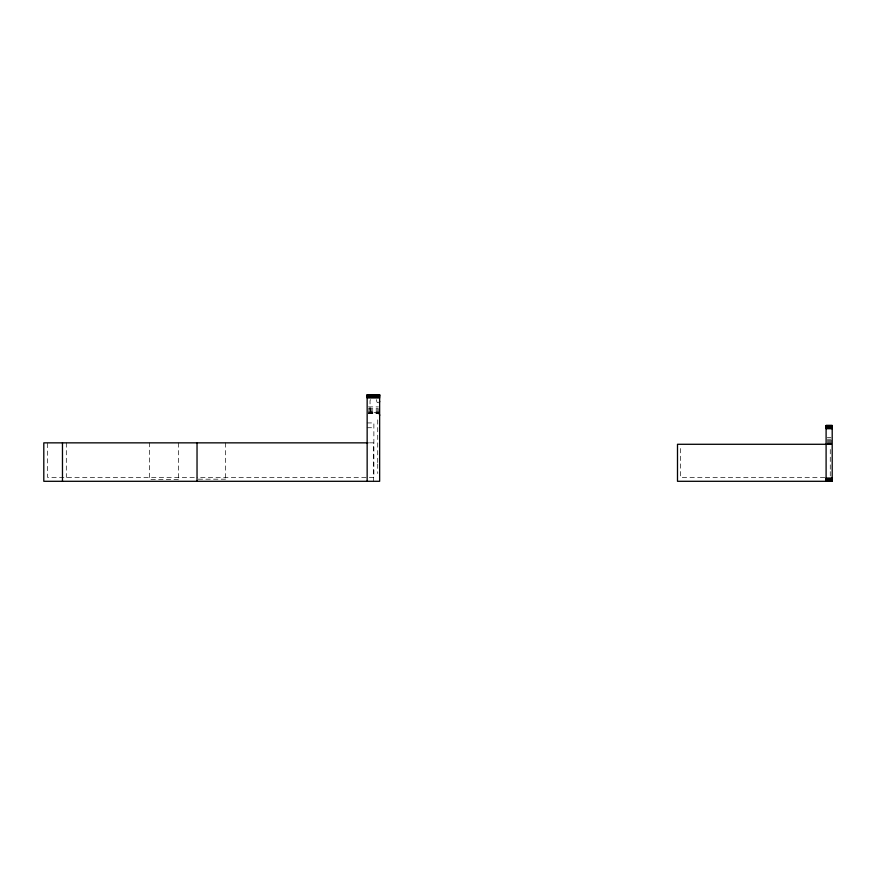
<?xml version="1.0" encoding="UTF-8"?>
<svg xmlns="http://www.w3.org/2000/svg" width="876" height="876" viewBox="0 0 876 876"><rect width="100%" height="100%" fill="white"/><g stroke="black" fill="none" stroke-linecap="round" stroke-linejoin="round"><path stroke-width="0.66" stroke-dasharray="4.38 3.29" d="M368.402 406.902L378.399 406.902M368.402 408.457L378.399 408.457M368.402 409.804L379.647 409.804M368.402 410.943L379.647 410.943M368.402 411.873L379.647 411.873M368.402 412.596L379.647 412.596M368.402 413.122L379.647 413.122M368.402 413.428L379.647 413.428M368.402 413.527L379.647 413.527M367.154 422.933L373.877 422.933L373.877 477.453L197.034 477.453M367.154 427.74L373.877 427.74M827.316 437.661L830.985 437.661M827.316 439.215L830.985 439.215M827.316 440.562L832.2 440.562M827.316 441.701L832.2 441.701M827.316 442.632L832.2 442.632M369.442 442.851L373.548 442.851L373.548 481.296M827.316 443.355L832.2 443.355M827.316 443.869L832.2 443.869M827.316 444.187L832.2 444.187M827.316 444.285L832.2 444.285M194.308 477.453L47.643 477.453L47.643 442.851M824.732 477.453L680.553 477.453L680.553 445.61M198.206 479.183L225.482 479.183M178.365 479.369L149.522 479.369L149.522 442.851M830.273 449.487L830.273 470.861M830.273 471.584L830.273 476.314M377.731 419.834L377.731 462.616M377.731 464.05L377.731 473.533M225.482 442.851L225.482 479.971M178.365 442.851L178.365 481.296M66.313 442.851L66.313 477.453M370.482 399.631A3.362 3.362 0 0 0 370.033 401.317L370.033 409.004A3.362 3.362 0 0 0 373.406 412.377L376.527 412.377A3.121 3.121 0 0 1 377.72 412.607M376.319 399.631A3.362 3.362 0 0 1 376.768 401.317A1.445 1.445 0 0 0 377.83 402.708"/><path stroke-width="1.31" d="M367.154 394.912L379.647 394.912M367.154 395.164L379.647 395.164M367.154 395.514L379.647 395.514M367.154 395.974L379.647 395.974M367.154 396.532L379.647 396.532M367.154 397.189L379.647 397.189M367.154 397.956L379.647 397.956M826.101 425.517L832.2 425.517M826.101 425.67L832.2 425.67M826.101 425.922L832.2 425.922M826.101 426.273L832.2 426.273M826.101 426.732L832.2 426.732M826.101 427.291L832.2 427.291M826.101 427.948L832.2 427.948M826.101 428.714L832.2 428.714M368.073 442.851L43.8 442.851L43.8 481.296L379.647 481.296L379.647 394.704L367.154 394.704L367.154 481.296M826.101 444.285L677.498 444.285L677.498 481.296L832.2 481.296L832.2 425.462L826.101 425.462L826.101 481.296M826.101 478.044L832.2 478.044M826.101 478.811L832.2 478.811M826.101 479.468L832.2 479.468M826.101 480.026L832.2 480.026M826.101 480.486L832.2 480.486M826.101 480.836L832.2 480.836M826.101 481.088L832.2 481.088M197.034 442.851L197.034 481.296M62.47 442.851L62.47 481.296M379.647 401.317A1.445 1.445 0 0 1 378.925 402.566M379.001 413.592A3.121 3.121 0 0 1 379.647 415.498"/></g></svg>
